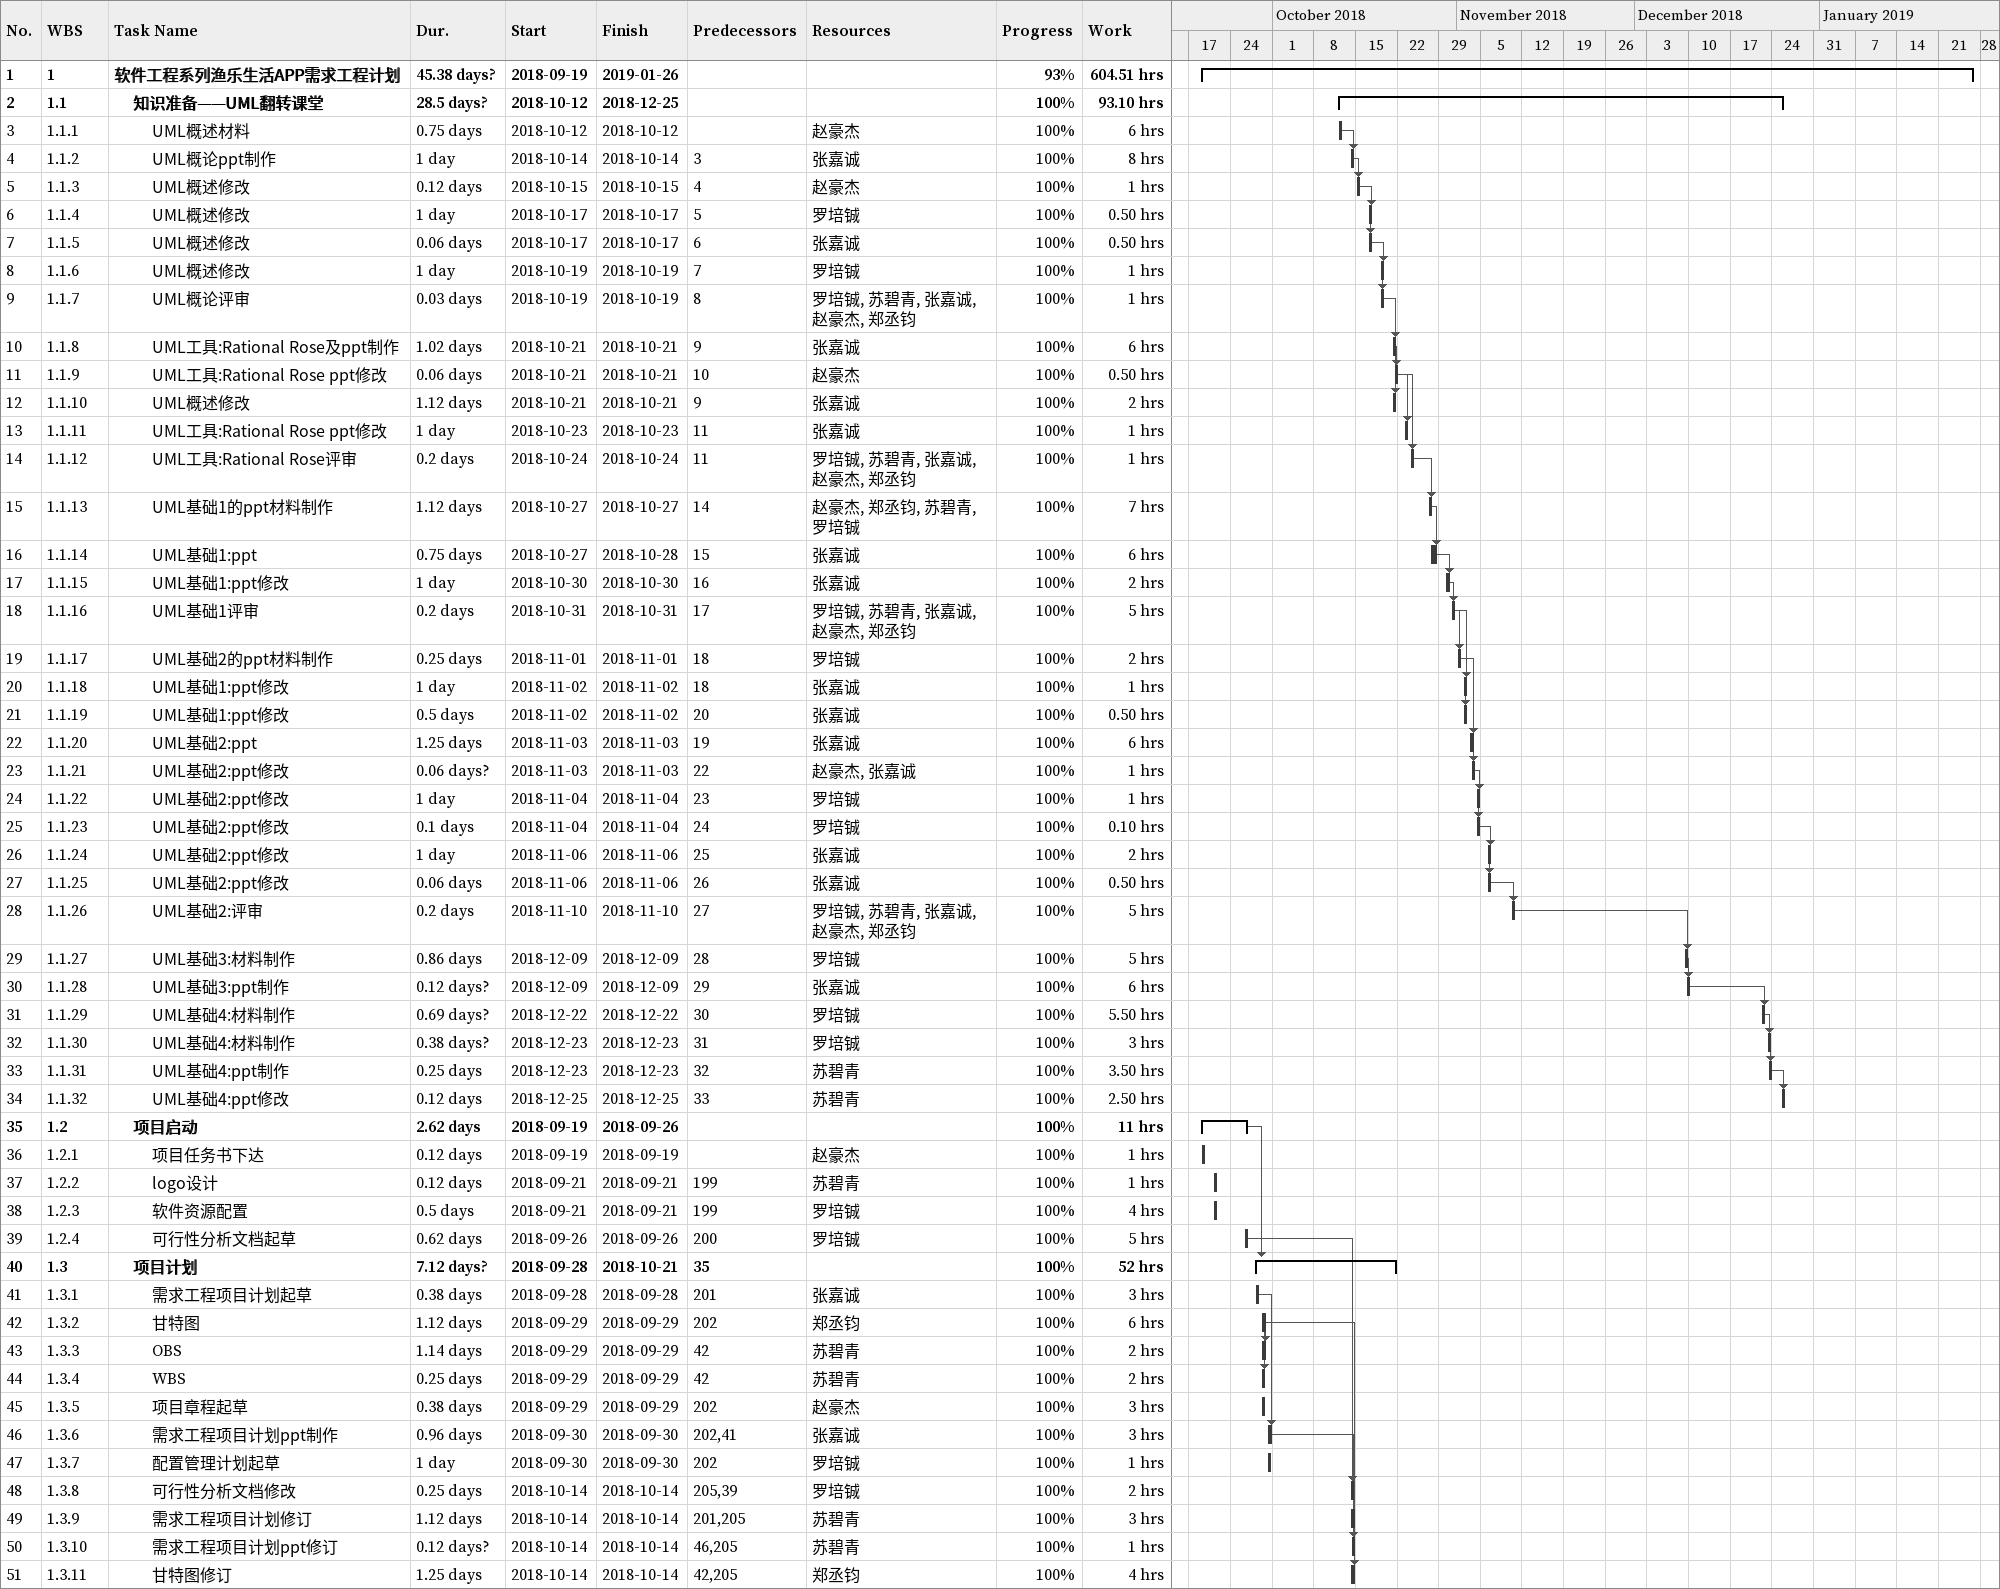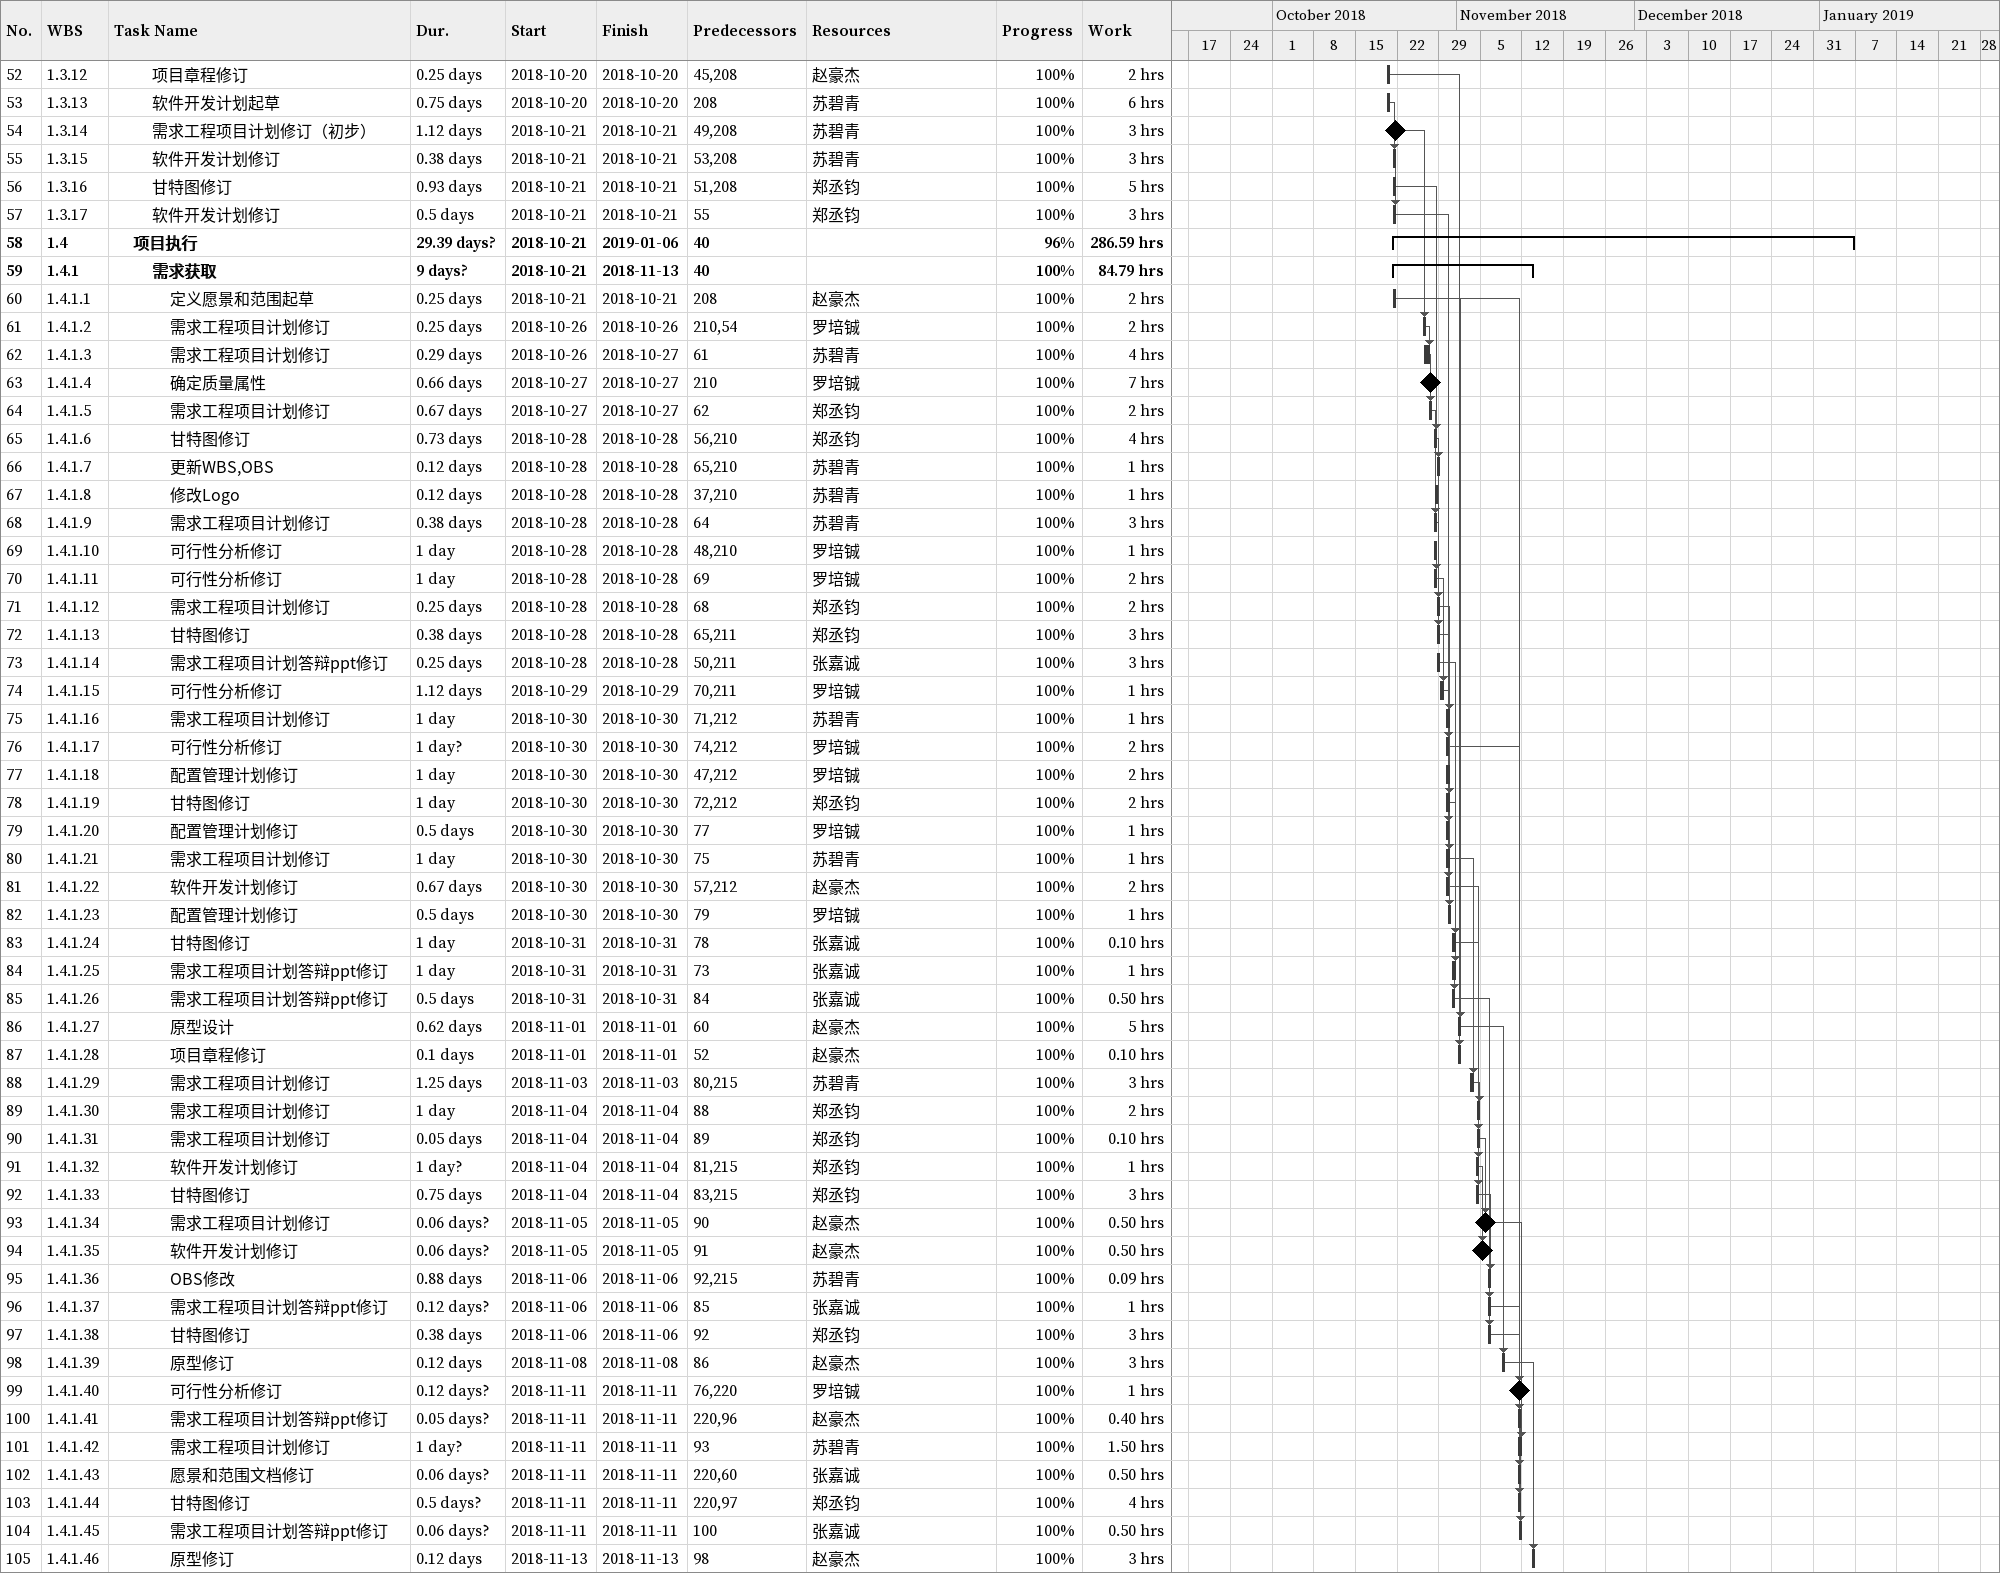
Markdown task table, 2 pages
| ID | WBS | Task | Duration | Start | Finish | Predecessors | Resources | % complete | Work (h) |
|---|---|---|---|---|---|---|---|---|---|
| 1 | 1 | **软件工程系列渔乐生活APP需求工程计划** | 45.38d? | 2018-09-19 | 2019-01-26 |  |  | 93 | 604.51 |
| 2 | 1.1 | **知识准备——UML翻转课堂** | 28.5d? | 2018-10-12 | 2018-12-25 |  |  | 100 | 93.10 |
| 3 | 1.1.1 | UML概述材料 | 0.75d | 2018-10-12 | 2018-10-12 |  | 赵豪杰 | 100 | 6 |
| 4 | 1.1.2 | UML概论ppt制作 | 1d | 2018-10-14 | 2018-10-14 | 3 | 张嘉诚 | 100 | 8 |
| 5 | 1.1.3 | UML概述修改 | 0.12d | 2018-10-15 | 2018-10-15 | 4 | 赵豪杰 | 100 | 1 |
| 6 | 1.1.4 | UML概述修改 | 1d | 2018-10-17 | 2018-10-17 | 5 | 罗培铖 | 100 | 0.50 |
| 7 | 1.1.5 | UML概述修改 | 0.06d | 2018-10-17 | 2018-10-17 | 6 | 张嘉诚 | 100 | 0.50 |
| 8 | 1.1.6 | UML概述修改 | 1d | 2018-10-19 | 2018-10-19 | 7 | 罗培铖 | 100 | 1 |
| 9 | 1.1.7 | UML概论评审 | 0.03d | 2018-10-19 | 2018-10-19 | 8 | 罗培铖, 苏碧青, 张嘉诚, 赵豪杰, 郑丞钧 | 100 | 1 |
| 10 | 1.1.8 | UML工具:Rational Rose及ppt制作 | 1.02d | 2018-10-21 | 2018-10-21 | 9 | 张嘉诚 | 100 | 6 |
| 11 | 1.1.9 | UML工具:Rational Rose ppt修改 | 0.06d | 2018-10-21 | 2018-10-21 | 10 | 赵豪杰 | 100 | 0.50 |
| 12 | 1.1.10 | UML概述修改 | 1.12d | 2018-10-21 | 2018-10-21 | 9 | 张嘉诚 | 100 | 2 |
| 13 | 1.1.11 | UML工具:Rational Rose ppt修改 | 1d | 2018-10-23 | 2018-10-23 | 11 | 张嘉诚 | 100 | 1 |
| 14 | 1.1.12 | UML工具:Rational Rose评审 | 0.2d | 2018-10-24 | 2018-10-24 | 11 | 罗培铖, 苏碧青, 张嘉诚, 赵豪杰, 郑丞钧 | 100 | 1 |
| 15 | 1.1.13 | UML基础1的ppt材料制作 | 1.12d | 2018-10-27 | 2018-10-27 | 14 | 赵豪杰, 郑丞钧, 苏碧青, 罗培铖 | 100 | 7 |
| 16 | 1.1.14 | UML基础1:ppt | 0.75d | 2018-10-27 | 2018-10-28 | 15 | 张嘉诚 | 100 | 6 |
| 17 | 1.1.15 | UML基础1:ppt修改 | 1d | 2018-10-30 | 2018-10-30 | 16 | 张嘉诚 | 100 | 2 |
| 18 | 1.1.16 | UML基础1评审 | 0.2d | 2018-10-31 | 2018-10-31 | 17 | 罗培铖, 苏碧青, 张嘉诚, 赵豪杰, 郑丞钧 | 100 | 5 |
| 19 | 1.1.17 | UML基础2的ppt材料制作 | 0.25d | 2018-11-01 | 2018-11-01 | 18 | 罗培铖 | 100 | 2 |
| 20 | 1.1.18 | UML基础1:ppt修改 | 1d | 2018-11-02 | 2018-11-02 | 18 | 张嘉诚 | 100 | 1 |
| 21 | 1.1.19 | UML基础1:ppt修改 | 0.5d | 2018-11-02 | 2018-11-02 | 20 | 张嘉诚 | 100 | 0.50 |
| 22 | 1.1.20 | UML基础2:ppt | 1.25d | 2018-11-03 | 2018-11-03 | 19 | 张嘉诚 | 100 | 6 |
| 23 | 1.1.21 | UML基础2:ppt修改 | 0.06d? | 2018-11-03 | 2018-11-03 | 22 | 赵豪杰, 张嘉诚 | 100 | 1 |
| 24 | 1.1.22 | UML基础2:ppt修改 | 1d | 2018-11-04 | 2018-11-04 | 23 | 罗培铖 | 100 | 1 |
| 25 | 1.1.23 | UML基础2:ppt修改 | 0.1d | 2018-11-04 | 2018-11-04 | 24 | 罗培铖 | 100 | 0.10 |
| 26 | 1.1.24 | UML基础2:ppt修改 | 1d | 2018-11-06 | 2018-11-06 | 25 | 张嘉诚 | 100 | 2 |
| 27 | 1.1.25 | UML基础2:ppt修改 | 0.06d | 2018-11-06 | 2018-11-06 | 26 | 张嘉诚 | 100 | 0.50 |
| 28 | 1.1.26 | UML基础2:评审 | 0.2d | 2018-11-10 | 2018-11-10 | 27 | 罗培铖, 苏碧青, 张嘉诚, 赵豪杰, 郑丞钧 | 100 | 5 |
| 29 | 1.1.27 | UML基础3:材料制作 | 0.86d | 2018-12-09 | 2018-12-09 | 28 | 罗培铖 | 100 | 5 |
| 30 | 1.1.28 | UML基础3:ppt制作 | 0.12d? | 2018-12-09 | 2018-12-09 | 29 | 张嘉诚 | 100 | 6 |
| 31 | 1.1.29 | UML基础4:材料制作 | 0.69d? | 2018-12-22 | 2018-12-22 | 30 | 罗培铖 | 100 | 5.50 |
| 32 | 1.1.30 | UML基础4:材料制作 | 0.38d? | 2018-12-23 | 2018-12-23 | 31 | 罗培铖 | 100 | 3 |
| 33 | 1.1.31 | UML基础4:ppt制作 | 0.25d | 2018-12-23 | 2018-12-23 | 32 | 苏碧青 | 100 | 3.50 |
| 34 | 1.1.32 | UML基础4:ppt修改 | 0.12d | 2018-12-25 | 2018-12-25 | 33 | 苏碧青 | 100 | 2.50 |
| 35 | 1.2 | **项目启动** | 2.62d | 2018-09-19 | 2018-09-26 |  |  | 100 | 11 |
| 36 | 1.2.1 | 项目任务书下达 | 0.12d | 2018-09-19 | 2018-09-19 |  | 赵豪杰 | 100 | 1 |
| 37 | 1.2.2 | logo设计 | 0.12d | 2018-09-21 | 2018-09-21 | 199 | 苏碧青 | 100 | 1 |
| 38 | 1.2.3 | 软件资源配置 | 0.5d | 2018-09-21 | 2018-09-21 | 199 | 罗培铖 | 100 | 4 |
| 39 | 1.2.4 | 可行性分析文档起草 | 0.62d | 2018-09-26 | 2018-09-26 | 200 | 罗培铖 | 100 | 5 |
| 40 | 1.3 | **项目计划** | 7.12d? | 2018-09-28 | 2018-10-21 | 35 |  | 100 | 52 |
| 41 | 1.3.1 | 需求工程项目计划起草 | 0.38d | 2018-09-28 | 2018-09-28 | 201 | 张嘉诚 | 100 | 3 |
| 42 | 1.3.2 | 甘特图 | 1.12d | 2018-09-29 | 2018-09-29 | 202 | 郑丞钧 | 100 | 6 |
| 43 | 1.3.3 | OBS | 1.14d | 2018-09-29 | 2018-09-29 | 42 | 苏碧青 | 100 | 2 |
| 44 | 1.3.4 | WBS | 0.25d | 2018-09-29 | 2018-09-29 | 42 | 苏碧青 | 100 | 2 |
| 45 | 1.3.5 | 项目章程起草 | 0.38d | 2018-09-29 | 2018-09-29 | 202 | 赵豪杰 | 100 | 3 |
| 46 | 1.3.6 | 需求工程项目计划ppt制作 | 0.96d | 2018-09-30 | 2018-09-30 | 202, 41 | 张嘉诚 | 100 | 3 |
| 47 | 1.3.7 | 配置管理计划起草 | 1d | 2018-09-30 | 2018-09-30 | 202 | 罗培铖 | 100 | 1 |
| 48 | 1.3.8 | 可行性分析文档修改 | 0.25d | 2018-10-14 | 2018-10-14 | 205, 39 | 罗培铖 | 100 | 2 |
| 49 | 1.3.9 | 需求工程项目计划修订 | 1.12d | 2018-10-14 | 2018-10-14 | 201, 205 | 苏碧青 | 100 | 3 |
| 50 | 1.3.10 | 需求工程项目计划ppt修订 | 0.12d? | 2018-10-14 | 2018-10-14 | 46, 205 | 苏碧青 | 100 | 1 |
| 51 | 1.3.11 | 甘特图修订 | 1.25d | 2018-10-14 | 2018-10-14 | 42, 205 | 郑丞钧 | 100 | 4 |
| 52 | 1.3.12 | 项目章程修订 | 0.25d | 2018-10-20 | 2018-10-20 | 45, 208 | 赵豪杰 | 100 | 2 |
| 53 | 1.3.13 | 软件开发计划起草 | 0.75d | 2018-10-20 | 2018-10-20 | 208 | 苏碧青 | 100 | 6 |
| 54 | 1.3.14 | 需求工程项目计划修订（初步） | 1.12d | 2018-10-21 | 2018-10-21 | 49, 208 | 苏碧青 | 100 | 3 |
| 55 | 1.3.15 | 软件开发计划修订 | 0.38d | 2018-10-21 | 2018-10-21 | 53, 208 | 苏碧青 | 100 | 3 |
| 56 | 1.3.16 | 甘特图修订 | 0.93d | 2018-10-21 | 2018-10-21 | 51, 208 | 郑丞钧 | 100 | 5 |
| 57 | 1.3.17 | 软件开发计划修订 | 0.5d | 2018-10-21 | 2018-10-21 | 55 | 郑丞钧 | 100 | 3 |
| 58 | 1.4 | **项目执行** | 29.39d? | 2018-10-21 | 2019-01-06 | 40 |  | 96 | 286.59 |
| 59 | 1.4.1 | **需求获取** | 9d? | 2018-10-21 | 2018-11-13 | 40 |  | 100 | 84.79 |
| 60 | 1.4.1.1 | 定义愿景和范围起草 | 0.25d | 2018-10-21 | 2018-10-21 | 208 | 赵豪杰 | 100 | 2 |
| 61 | 1.4.1.2 | 需求工程项目计划修订 | 0.25d | 2018-10-26 | 2018-10-26 | 210, 54 | 罗培铖 | 100 | 2 |
| 62 | 1.4.1.3 | 需求工程项目计划修订 | 0.29d | 2018-10-26 | 2018-10-27 | 61 | 苏碧青 | 100 | 4 |
| 63 | 1.4.1.4 | 确定质量属性 | 0.66d | 2018-10-27 | 2018-10-27 | 210 | 罗培铖 | 100 | 7 |
| 64 | 1.4.1.5 | 需求工程项目计划修订 | 0.67d | 2018-10-27 | 2018-10-27 | 62 | 郑丞钧 | 100 | 2 |
| 65 | 1.4.1.6 | 甘特图修订 | 0.73d | 2018-10-28 | 2018-10-28 | 56, 210 | 郑丞钧 | 100 | 4 |
| 66 | 1.4.1.7 | 更新WBS,OBS | 0.12d | 2018-10-28 | 2018-10-28 | 65, 210 | 苏碧青 | 100 | 1 |
| 67 | 1.4.1.8 | 修改Logo | 0.12d | 2018-10-28 | 2018-10-28 | 37, 210 | 苏碧青 | 100 | 1 |
| 68 | 1.4.1.9 | 需求工程项目计划修订 | 0.38d | 2018-10-28 | 2018-10-28 | 64 | 苏碧青 | 100 | 3 |
| 69 | 1.4.1.10 | 可行性分析修订 | 1d | 2018-10-28 | 2018-10-28 | 48, 210 | 罗培铖 | 100 | 1 |
| 70 | 1.4.1.11 | 可行性分析修订 | 1d | 2018-10-28 | 2018-10-28 | 69 | 罗培铖 | 100 | 2 |
| 71 | 1.4.1.12 | 需求工程项目计划修订 | 0.25d | 2018-10-28 | 2018-10-28 | 68 | 郑丞钧 | 100 | 2 |
| 72 | 1.4.1.13 | 甘特图修订 | 0.38d | 2018-10-28 | 2018-10-28 | 65, 211 | 郑丞钧 | 100 | 3 |
| 73 | 1.4.1.14 | 需求工程项目计划答辩ppt修订 | 0.25d | 2018-10-28 | 2018-10-28 | 50, 211 | 张嘉诚 | 100 | 3 |
| 74 | 1.4.1.15 | 可行性分析修订 | 1.12d | 2018-10-29 | 2018-10-29 | 70, 211 | 罗培铖 | 100 | 1 |
| 75 | 1.4.1.16 | 需求工程项目计划修订 | 1d | 2018-10-30 | 2018-10-30 | 71, 212 | 苏碧青 | 100 | 1 |
| 76 | 1.4.1.17 | 可行性分析修订 | 1d? | 2018-10-30 | 2018-10-30 | 74, 212 | 罗培铖 | 100 | 2 |
| 77 | 1.4.1.18 | 配置管理计划修订 | 1d | 2018-10-30 | 2018-10-30 | 47, 212 | 罗培铖 | 100 | 2 |
| 78 | 1.4.1.19 | 甘特图修订 | 1d | 2018-10-30 | 2018-10-30 | 72, 212 | 郑丞钧 | 100 | 2 |
| 79 | 1.4.1.20 | 配置管理计划修订 | 0.5d | 2018-10-30 | 2018-10-30 | 77 | 罗培铖 | 100 | 1 |
| 80 | 1.4.1.21 | 需求工程项目计划修订 | 1d | 2018-10-30 | 2018-10-30 | 75 | 苏碧青 | 100 | 1 |
| 81 | 1.4.1.22 | 软件开发计划修订 | 0.67d | 2018-10-30 | 2018-10-30 | 57, 212 | 赵豪杰 | 100 | 2 |
| 82 | 1.4.1.23 | 配置管理计划修订 | 0.5d | 2018-10-30 | 2018-10-30 | 79 | 罗培铖 | 100 | 1 |
| 83 | 1.4.1.24 | 甘特图修订 | 1d | 2018-10-31 | 2018-10-31 | 78 | 张嘉诚 | 100 | 0.10 |
| 84 | 1.4.1.25 | 需求工程项目计划答辩ppt修订 | 1d | 2018-10-31 | 2018-10-31 | 73 | 张嘉诚 | 100 | 1 |
| 85 | 1.4.1.26 | 需求工程项目计划答辩ppt修订 | 0.5d | 2018-10-31 | 2018-10-31 | 84 | 张嘉诚 | 100 | 0.50 |
| 86 | 1.4.1.27 | 原型设计 | 0.62d | 2018-11-01 | 2018-11-01 | 60 | 赵豪杰 | 100 | 5 |
| 87 | 1.4.1.28 | 项目章程修订 | 0.1d | 2018-11-01 | 2018-11-01 | 52 | 赵豪杰 | 100 | 0.10 |
| 88 | 1.4.1.29 | 需求工程项目计划修订 | 1.25d | 2018-11-03 | 2018-11-03 | 80, 215 | 苏碧青 | 100 | 3 |
| 89 | 1.4.1.30 | 需求工程项目计划修订 | 1d | 2018-11-04 | 2018-11-04 | 88 | 郑丞钧 | 100 | 2 |
| 90 | 1.4.1.31 | 需求工程项目计划修订 | 0.05d | 2018-11-04 | 2018-11-04 | 89 | 郑丞钧 | 100 | 0.10 |
| 91 | 1.4.1.32 | 软件开发计划修订 | 1d? | 2018-11-04 | 2018-11-04 | 81, 215 | 郑丞钧 | 100 | 1 |
| 92 | 1.4.1.33 | 甘特图修订 | 0.75d | 2018-11-04 | 2018-11-04 | 83, 215 | 郑丞钧 | 100 | 3 |
| 93 | 1.4.1.34 | 需求工程项目计划修订 | 0.06d? | 2018-11-05 | 2018-11-05 | 90 | 赵豪杰 | 100 | 0.50 |
| 94 | 1.4.1.35 | 软件开发计划修订 | 0.06d? | 2018-11-05 | 2018-11-05 | 91 | 赵豪杰 | 100 | 0.50 |
| 95 | 1.4.1.36 | OBS修改 | 0.88d | 2018-11-06 | 2018-11-06 | 92, 215 | 苏碧青 | 100 | 0.09 |
| 96 | 1.4.1.37 | 需求工程项目计划答辩ppt修订 | 0.12d? | 2018-11-06 | 2018-11-06 | 85 | 张嘉诚 | 100 | 1 |
| 97 | 1.4.1.38 | 甘特图修订 | 0.38d | 2018-11-06 | 2018-11-06 | 92 | 郑丞钧 | 100 | 3 |
| 98 | 1.4.1.39 | 原型修订 | 0.12d | 2018-11-08 | 2018-11-08 | 86 | 赵豪杰 | 100 | 3 |
| 99 | 1.4.1.40 | 可行性分析修订 | 0.12d? | 2018-11-11 | 2018-11-11 | 76, 220 | 罗培铖 | 100 | 1 |
| 100 | 1.4.1.41 | 需求工程项目计划答辩ppt修订 | 0.05d? | 2018-11-11 | 2018-11-11 | 220, 96 | 赵豪杰 | 100 | 0.40 |
| 101 | 1.4.1.42 | 需求工程项目计划修订 | 1d? | 2018-11-11 | 2018-11-11 | 93 | 苏碧青 | 100 | 1.50 |
| 102 | 1.4.1.43 | 愿景和范围文档修订 | 0.06d? | 2018-11-11 | 2018-11-11 | 220, 60 | 张嘉诚 | 100 | 0.50 |
| 103 | 1.4.1.44 | 甘特图修订 | 0.5d? | 2018-11-11 | 2018-11-11 | 220, 97 | 郑丞钧 | 100 | 4 |
| 104 | 1.4.1.45 | 需求工程项目计划答辩ppt修订 | 0.06d? | 2018-11-11 | 2018-11-11 | 100 | 张嘉诚 | 100 | 0.50 |
| 105 | 1.4.1.46 | 原型修订 | 0.12d | 2018-11-13 | 2018-11-13 | 98 | 赵豪杰 | 100 | 3 |
